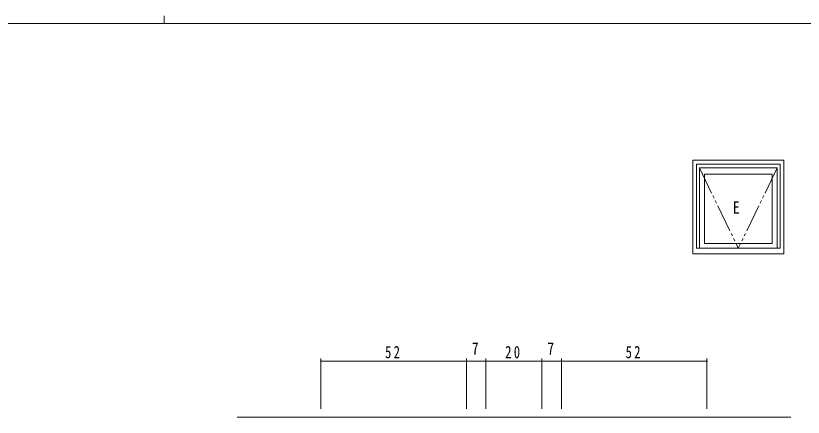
# Model space of a CAD drawing. Units: millimetres on the paper. Extents: x -397 to 397, y -282 to 282.
# Drawn here: x -61.9 to 219.5, y 138.8 to 282.1 of the extents above; entities that cross this region are included whole.
import ezdxf
from ezdxf.enums import TextEntityAlignment as Align

# ---------------------------------------------------------------- set-up
doc = ezdxf.new("R2010")
doc.units = ezdxf.units.MM
doc.linetypes.add('USER3', pattern=[15, 10, -1, 1, -1, 1, -1])
for name, color, linetype, lineweight in [('0-1_YKK_ZWAK', 7, 'Continuous', 18), ('0-4_YKK_12', 2, 'Continuous', 18), ('0-6_YKK_D', 6, 'Continuous', 18), ('0-7_YKK_A1', 4, 'Continuous', 18)]:
    doc.layers.add(name, color=color, linetype=linetype, lineweight=lineweight)
doc.styles.add('ＭＳ ゴシック', font='')
doc.styles.get('ＭＳ ゴシック').set_extended_font_data('MS Gothic')

msp = doc.modelspace()

# ---------------------------------------------------------------- linework, layer by layer
at = {"layer": '0-1_YKK_ZWAK'}
for p, q in [((-8.894, 282.1), (-8.894, 279.3)), ((376.092, 279.3), (-393.908, 279.3))]:
    msp.add_line(p, q, dxfattribs=at)
at = {"layer": '0-4_YKK_12'}
msp.add_line((215.14, 138.781), (17.14, 138.781), dxfattribs=at)
at = {"layer": '0-6_YKK_D'}
for p, q in [((47.14, 141.781), (47.14, 159.781)), ((99.14, 158.781), (47.14, 158.781)), ((99.14, 141.781), (99.14, 159.781)), ((99.142, 141.781), (99.142, 159.781)), ((99.142, 158.781), (106.14, 158.781)), ((106.14, 141.781), (106.14, 159.781)), ((106.14, 141.781), (106.14, 159.781)), ((106.14, 158.781), (126.14, 158.781)), ((126.14, 141.781), (126.14, 159.781)), ((126.14, 141.781), (126.14, 159.781)), ((133.137, 158.781), (126.14, 158.781)), ((133.137, 141.781), (133.137, 159.781)), ((133.14, 141.781), (133.14, 159.781)), ((133.14, 158.781), (185.14, 158.781)), ((185.14, 141.781), (185.14, 159.781))]:
    msp.add_line(p, q, dxfattribs=at)
for centre, start, end in [((47.14, 158.781), 0, 180), ((47.14, 158.781), 180, 0), ((99.14, 158.781), 0, 180), ((99.14, 158.781), 180, 0), ((99.142, 158.781), 0, 180), ((99.142, 158.781), 180, 0), ((106.14, 158.781), 0, 180), ((106.14, 158.781), 0, 180), ((106.14, 158.781), 180, 0), ((106.14, 158.781), 180, 0), ((126.14, 158.781), 0, 180), ((126.14, 158.781), 0, 180), ((126.14, 158.781), 180, 0), ((126.14, 158.781), 180, 0), ((133.137, 158.781), 0, 180), ((133.137, 158.781), 180, 0), ((133.14, 158.781), 0, 180), ((133.14, 158.781), 180, 0), ((185.14, 158.781), 0, 180), ((185.14, 158.781), 180, 0)]:
    msp.add_arc(centre, 0.106, start, end, dxfattribs=at)
at = {"layer": '0-7_YKK_A1'}
for p, q in [((180.092, 230.607), (212.592, 230.607)), ((180.092, 197.107), (180.092, 230.607)), ((181.342, 229.107), (211.342, 229.107)), ((181.342, 199.107), (181.342, 229.107)), ((211.342, 199.107), (211.342, 229.107)), ((212.592, 197.107), (212.592, 230.607)), ((182.442, 227.807), (210.242, 227.807)), ((182.442, 199.107), (182.442, 227.807)), ((184.292, 225.557), (208.392, 225.557)), ((184.292, 200.857), (184.292, 225.557)), ((208.392, 200.857), (208.392, 225.557)), ((210.242, 199.107), (210.242, 227.807)), ((184.292, 200.857), (208.392, 200.857)), ((180.092, 197.107), (212.592, 197.107)), ((181.342, 199.107), (211.342, 199.107))]:
    msp.add_line(p, q, dxfattribs=at)
at = {"layer": '0-7_YKK_A1', "linetype": 'USER3'}
for p in [(182.442, 227.807), (210.242, 227.807)]:
    msp.add_line(p, (196.342, 199.107), dxfattribs=at)

# ---------------------------------------------------------------- texts
at = {"layer": '0-6_YKK_D', "color": 7, "style": 'ＭＳ ゴシック', "width": 0.8}
for p in [(101.094, 159.781), (128.091, 159.781)]:
    msp.add_text('7', height=4.399, dxfattribs=at).set_placement(p, align=Align.BOTTOM_LEFT)
at = {"layer": '0-6_YKK_D', "color": 7, "char_height": 4.399, "attachment_point": 7, "style": 'ＭＳ ゴシック'}
for s, insert in [('\\T1.37;\\W0.75;52', (70.057, 159.781)), ('\\T1.37;\\W0.75;20', (112.997, 159.781)), ('\\T1.37;\\W0.75;52', (156.057, 159.781))]:
    msp.add_mtext(s, dxfattribs=dict(at, insert=insert))
at = {"layer": '0-7_YKK_A1', "color": 7, "style": 'ＭＳ ゴシック', "width": 0.8}
msp.add_text('E', height=4.399, dxfattribs=at).set_placement((194.402, 210.163), align=Align.BOTTOM_LEFT)

doc.saveas('drawing.dxf')
